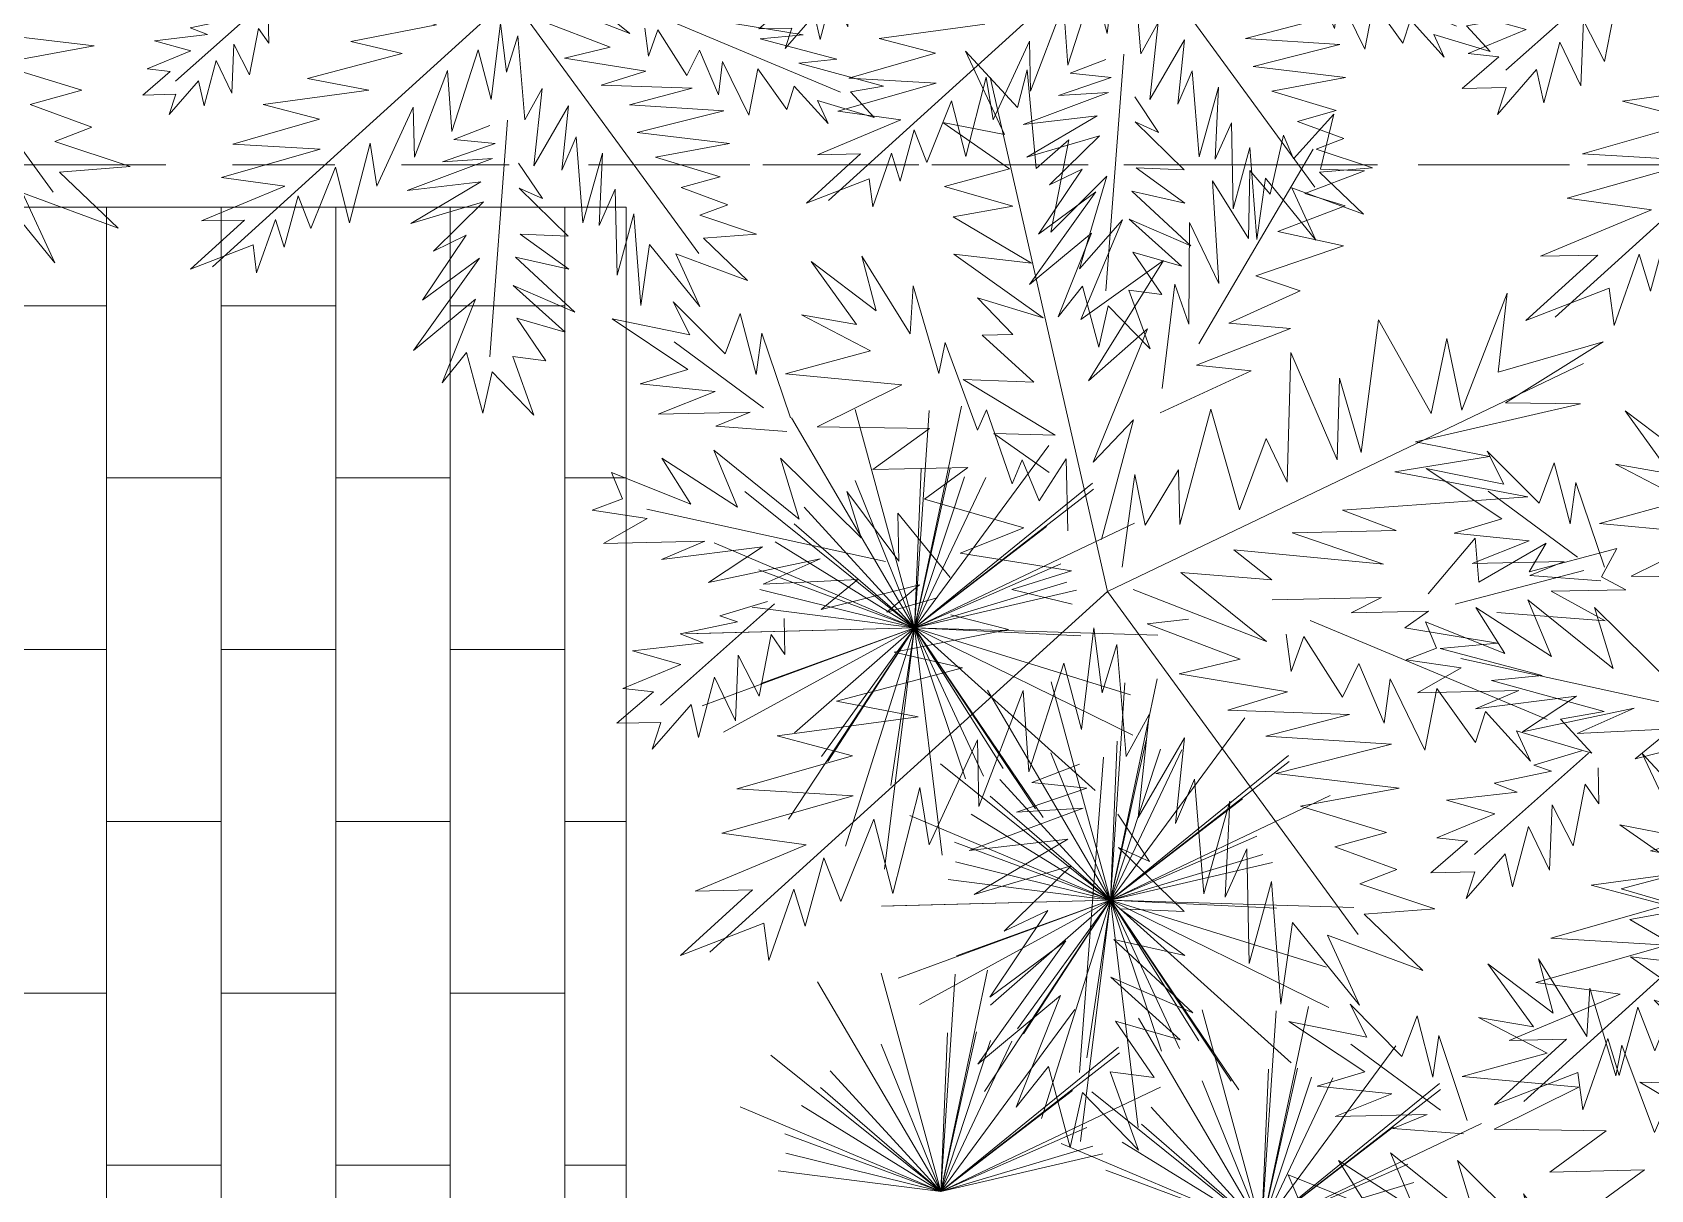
# Model space of a CAD drawing. Header units: metres. Extents: x -8.2 to 55.7, y -13.8 to 30.8.
# Drawn here: x 19.659 to 21.572, y 19.478 to 20.847 of the extents above; entities that cross this region are included whole.
import ezdxf
from ezdxf.enums import TextEntityAlignment as Align

# ---------------------------------------------------------------- set-up
doc = ezdxf.new("R2010")
doc.units = ezdxf.units.M
doc.header["$LTSCALE"] = 0.001
doc.linetypes.add('DIVIDEX2', pattern=[63.5, 25.4, -12.7, 0, -12.7, 0, -12.7])
doc.layers.get('0').update_dxf_attribs({"lineweight": 13, "true_color": 0x000000})
for name, color, linetype, lineweight, true_color in [('Jach-Anotaciones-Hatch-Lum50%', 9, 'Continuous', 13, 0x808080), ('JACH-Anotaciones-Lineas-CORTE', 7, 'DIVIDEX2', 18, 0x000000), ('JACH-Anotaciones-Lineas-CORTE @ 0.05', 7, 'DIVIDEX2', 18, 0x000000), ('JACH-Anotaciones-Lineas-CORTE @ 0.075', 7, 'DIVIDEX2', 18, 0x000000), ('JACH-Arq-Lineas-Piso', 7, 'Continuous', 13, 0x404040), ('JACH-ArqPaisaje-Vegetación', 9, 'Continuous', 13, 0x808080)]:
    doc.layers.add(name, color=color, linetype=linetype, lineweight=lineweight, true_color=true_color)
doc.styles.add('01c-Arial-JACH(3mm)', font='arial.ttf', dxfattribs={"height": 3})

# ---------------------------------------------------------------- blocks, each defined once
blk = doc.blocks.new('A$C6CAA186E')
at = {"color": 0}
for p, q in [((0.5885, 1.7324), (0.6502, 1.6011)), ((0.6703, 1.6436), (0.5885, 1.7324)), ((0.8121, 0.8804), (0.6272, 1.6911)), ((0.6859, 1.7029), (0.6703, 1.6436)), ((0.6997, 1.5475), (0.6859, 1.7029)), ((1.1056, 1.5624), (1.1693, 1.6332)), ((1.1693, 1.6332), (1.148, 1.5465)), ((0.553, 1.6201), (0.6577, 1.5466)), ((0.6502, 1.6011), (0.553, 1.6201)), ((0.7514, 1.5928), (0.6997, 1.5475)), ((0.7229, 1.4469), (0.7514, 1.5928)), ((1.0689, 1.5069), (1.09, 1.6)), ((1.09, 1.6), (1.1056, 1.5624)), ((0.9561, 1.2709), (1.1368, 1.5778)), ((0.6577, 1.5466), (0.5552, 1.5191)), ((0.8115, 1.5351), (0.7229, 1.4469)), ((0.7684, 1.389), (0.8115, 1.5351)), ((1.0346, 1.4368), (1.0365, 1.5441)), ((1.0365, 1.5441), (1.0689, 1.5069)), ((1.2175, 1.5438), (1.1235, 1.5081)), ((1.148, 1.5465), (1.2175, 1.5438)), ((0.5552, 1.5191), (0.6631, 1.4878)), ((0.9877, 1.3663), (0.9779, 1.5281)), ((0.9779, 1.5281), (1.0346, 1.4368)), ((1.1235, 1.5081), (1.1871, 1.4884)), ((0.6631, 1.4878), (0.5688, 1.471)), ((1.1871, 1.4884), (1.0806, 1.4483)), ((0.5688, 1.471), (0.6924, 1.3979)), ((0.8362, 1.4662), (0.7684, 1.389)), ((0.7701, 1.3091), (0.8362, 1.4662)), ((0.9407, 1.3022), (0.9415, 1.4621)), ((0.9415, 1.4621), (0.9877, 1.3663)), ((1.0806, 1.4483), (1.1842, 1.4252)), ((0.5012, 1.2865), (0.4249, 1.409)), ((0.4249, 1.409), (0.4478, 1.3232)), ((0.5701, 1.4121), (0.7111, 1.312)), ((0.6924, 1.3979), (0.5701, 1.4121)), ((1.1842, 1.4252), (1.0464, 1.3781)), ((0.3451, 1.401), (0.4167, 1.3015)), ((0.4478, 1.3232), (0.3451, 1.401)), ((0.9006, 1.4023), (0.7701, 1.3091)), ((0.7826, 1.2125), (0.9006, 1.4023)), ((1.0464, 1.3781), (1.1163, 1.3543)), ((0.5059, 1.3623), (0.5012, 1.2865)), ((0.5467, 1.2243), (0.5059, 1.3623)), ((0.8986, 1.2003), (0.9183, 1.3648)), ((0.9183, 1.3648), (0.9407, 1.3022)), ((1.1163, 1.3543), (1.0038, 1.3035)), ((0.1277, 1.3374), (0.2094, 1.255)), ((0.154, 1.2854), (0.1277, 1.3374)), ((0.6073, 1.3435), (0.6632, 1.2857)), ((0.7111, 1.312), (0.6073, 1.3435)), ((1.4425, 1.3508), (1.3707, 1.1662)), ((1.4284, 1.2263), (1.4425, 1.3508)), ((0.0314, 1.3101), (0.154, 1.2854)), ((0.151, 1.2306), (0.0314, 1.3101)), ((0.2094, 1.255), (0.2333, 1.3187)), ((0.2333, 1.3187), (0.2585, 1.2224)), ((0.3301, 1.3165), (0.4386, 1.2599)), ((0.4167, 1.3015), (0.3301, 1.3165)), ((1.0038, 1.3035), (1.1007, 1.2951)), ((1.2393, 1.3086), (1.2122, 1.0996)), ((1.3224, 1.1609), (1.2393, 1.3086)), ((0.2585, 1.2224), (0.2676, 1.2878)), ((0.2676, 1.2878), (0.3125, 1.1541)), ((0.6632, 1.2857), (0.6149, 1.2847)), ((0.6149, 1.2847), (0.6964, 1.2107)), ((0.8756, 1.2945), (0.7826, 1.2125)), ((0.7896, 1.0843), (0.8756, 1.2945)), ((1.1007, 1.2951), (0.9526, 1.2372)), ((1.3473, 1.2793), (1.3224, 1.1609)), ((1.3707, 1.1662), (1.3473, 1.2793)), ((0.2701, 1.17), (0.129, 1.2743)), ((0.4386, 1.2599), (0.3047, 1.2234)), ((0.5562, 1.2729), (0.5467, 1.2243)), ((0.6075, 1.1351), (0.5562, 1.2729)), ((1.1015, 1.2572), (1.0954, 1.053)), ((1.1746, 1.0883), (1.1015, 1.2572)), ((1.5936, 1.274), (1.4284, 1.2263)), ((1.4399, 1.1782), (1.5936, 1.274)), ((0.0757, 1.208), (0.151, 1.2306)), ((0.8121, 0.8804), (1.5628, 1.2397)), ((1.039, 1.2285), (0.8952, 1.1623)), ((0.9526, 1.2372), (1.039, 1.2285)), ((0.1938, 1.1958), (0.0757, 1.208)), ((0.3047, 1.2234), (0.4882, 1.2062)), ((0.4882, 1.2062), (0.3549, 1.1403)), ((0.5848, 1.2146), (0.7298, 1.1272)), ((0.6964, 1.2107), (0.5848, 1.2146)), ((1.1782, 1.2168), (1.1746, 1.0883)), ((1.2122, 1.0996), (1.1782, 1.2168)), ((0.1041, 1.1602), (0.1938, 1.1958)), ((1.2981, 1.1162), (1.5578, 1.1765)), ((1.5578, 1.1765), (1.4399, 1.1782)), ((0.2492, 1.1633), (0.1041, 1.1602)), ((0.195, 1.1411), (0.2492, 1.1633)), ((0.6216, 1.167), (0.6075, 1.1351)), ((0.662, 1.05), (0.6216, 1.167)), ((0.8534, 1.1509), (0.7896, 1.0843)), ((0.8027, 0.9625), (0.8534, 1.1509)), ((0.9751, 1.1682), (0.9264, 0.9862)), ((1.0206, 1.0093), (0.9751, 1.1682)), ((0.3067, 1.1329), (0.195, 1.1411)), ((0.3549, 1.1403), (0.5317, 1.1377)), ((0.5317, 1.1377), (0.4426, 1.0727)), ((0.7298, 1.1272), (0.6329, 1.1294)), ((0.6329, 1.1294), (0.7205, 1.0681)), ((0.1916, 1.1031), (0.2293, 1.0134)), ((0.3265, 0.9945), (0.1916, 1.1031)), ((1.0624, 1.1217), (1.0206, 1.0093)), ((1.0954, 1.053), (1.0624, 1.1217)), ((1.4144, 1.0934), (1.2981, 1.1162)), ((0.2293, 1.0134), (0.1098, 1.0909)), ((0.1098, 1.0909), (0.1555, 1.0182)), ((0.2971, 1.0906), (0.3265, 0.9945)), ((0.4239, 0.965), (0.2971, 1.0906)), ((0.4426, 1.0727), (0.592, 1.0759)), ((0.592, 1.0759), (0.5236, 1.026)), ((0.678, 1.0882), (0.662, 1.05)), ((0.7046, 1.0236), (0.678, 1.0882)), ((0.7474, 1.0897), (0.7046, 1.0236)), ((0.7498, 0.9761), (0.7474, 1.0897)), ((0.9245, 1.0725), (0.8717, 0.9851)), ((0.9264, 0.9862), (0.9245, 1.0725)), ((1.2655, 1.0692), (1.4144, 1.0934)), ((0.0303, 1.0681), (0.048, 1.0264)), ((0.1555, 1.0182), (0.0303, 1.0681)), ((0.8552, 1.0647), (0.8352, 0.919)), ((0.8717, 0.9851), (0.8552, 1.0647)), ((1.4747, 1.0295), (1.2655, 1.0692)), ((0.048, 1.0264), (0, 1.0085)), ((0.4836, 0.9284), (0.4013, 1.0382)), ((0.4013, 1.0382), (0.4239, 0.965)), ((0.5236, 1.026), (0.6803, 0.981)), ((1.1826, 1.0085), (1.4747, 1.0295)), ((0, 1.0085), (0.0866, 0.9957)), ((0.0866, 0.9957), (0.0179, 0.9563)), ((0.4626, 0.9279), (0.0862, 1.0104)), ((0.482, 1.0041), (0.4836, 0.9284)), ((0.5641, 0.9027), (0.482, 1.0041)), ((1.2675, 0.9767), (1.1826, 1.0085)), ((0.6803, 0.981), (0.5801, 0.941)), ((1.1034, 0.9732), (1.2675, 0.9767)), ((1.2475, 0.9236), (1.1034, 0.9732)), ((0.0179, 0.9563), (0.1778, 0.9597)), ((0.1778, 0.9597), (0.109, 0.9309)), ((0.109, 0.9309), (0.2685, 0.9511)), ((0.2685, 0.9511), (0.1834, 0.8946)), ((1.0114, 0.946), (1.2475, 0.9236)), ((1.0713, 0.8988), (1.0114, 0.946)), ((1.318, 0.8767), (1.3919, 0.9646)), ((1.3919, 0.9646), (1.3976, 0.8953)), ((1.3976, 0.8953), (1.5036, 0.9565)), ((1.5036, 0.9565), (1.4772, 0.9117)), ((1.4772, 0.9117), (1.6153, 0.9483)), ((1.6153, 0.9483), (1.591, 0.9036)), ((0.1834, 0.8946), (0.3594, 0.932)), ((0.3594, 0.932), (0.2697, 0.8922)), ((0.5801, 0.941), (0.7554, 0.9131)), ((0.2697, 0.8922), (0.419, 0.8996)), ((0.419, 0.8996), (0.3611, 0.8521)), ((0.7554, 0.9131), (0.6613, 0.8838)), ((0.928, 0.9105), (1.0713, 0.8988)), ((1.0629, 0.8019), (0.928, 0.9105)), ((1.3604, 0.8608), (1.5634, 0.9135)), ((1.591, 0.9036), (1.6293, 0.8834)), ((0.8121, 0.8804), (0.1853, 0.3118)), ((0.3611, 0.8521), (0.5159, 0.8912)), ((0.5159, 0.8912), (0.4643, 0.848)), ((0.4643, 0.848), (0.5437, 0.8707)), ((0.6613, 0.8838), (0.7565, 0.8605)), ((0.8121, 0.8804), (1.2074, 0.3399)), ((0.8528, 0.8836), (1.0629, 0.8019)), ((1.072, 0.8673), (1.2445, 0.871)), ((1.2445, 0.871), (1.1966, 0.8468)), ((1.6293, 0.8834), (1.5115, 0.8809)), ((1.5115, 0.8809), (1.5967, 0.8343)), ((0.2872, 0.8611), (0.1076, 0.7015)), ((0.2766, 0.865), (0.2013, 0.8424)), ((0.2013, 0.8424), (0.2289, 0.8325)), ((0.5654, 0.8438), (0.6563, 0.8205)), ((1.1966, 0.8468), (1.3186, 0.8494)), ((1.3186, 0.8494), (1.2812, 0.8233)), ((1.5967, 0.8343), (1.4259, 0.8475)), ((0.2289, 0.8325), (0.1388, 0.8137)), ((0.3037, 0.7814), (0.3024, 0.8382)), ((0.6563, 0.8205), (0.4761, 0.7851)), ((0.7712, 0.6631), (0.791, 0.8234)), ((0.791, 0.8234), (0.8037, 0.7206)), ((0.875, 0.8294), (0.9401, 0.8371)), ((1.0214, 0.7736), (0.875, 0.8294)), ((1.1316, 0.8349), (1.5053, 0.6787)), ((1.2812, 0.8233), (1.427, 0.7991)), ((0.1749, 0.7997), (0.0637, 0.7868)), ((0.1388, 0.8137), (0.1749, 0.7997)), ((0.263, 0.7153), (0.2819, 0.8125)), ((0.2819, 0.8125), (0.3037, 0.7814)), ((0.8037, 0.7206), (0.8273, 0.7968)), ((0.8273, 0.7968), (0.8416, 0.6204)), ((1.1018, 0.7543), (1.0942, 0.813)), ((1.1216, 0.8094), (1.1018, 0.7543)), ((1.1826, 0.7139), (1.1216, 0.8094)), ((1.427, 0.7991), (1.3367, 0.7909)), ((1.3367, 0.7909), (1.4975, 0.748)), ((0.1399, 0.7653), (0.0481, 0.7276)), ((0.0637, 0.7868), (0.1399, 0.7653)), ((0.2259, 0.6767), (0.23, 0.7799)), ((0.23, 0.7799), (0.263, 0.7153)), ((0.4761, 0.7851), (0.584, 0.7601)), ((0.6885, 0.5961), (0.7437, 0.7677)), ((0.7437, 0.7677), (0.7712, 0.6631)), ((0.9251, 0.7505), (1.0214, 0.7736)), ((1.2088, 0.7671), (1.1826, 0.7139)), ((1.2487, 0.6732), (1.2088, 0.7671)), ((0.1676, 0.6502), (0.1929, 0.7454)), ((0.1929, 0.7454), (0.2259, 0.6767)), ((0.584, 0.7601), (0.3852, 0.7074)), ((1.0961, 0.7226), (0.9251, 0.7505)), ((1.2577, 0.7429), (1.2487, 0.6732)), ((1.3127, 0.6304), (1.2577, 0.7429)), ((1.4975, 0.748), (1.4177, 0.74)), ((1.4177, 0.74), (1.5955, 0.6912)), ((0.0966, 0.7223), (0.0387, 0.6727)), ((0.0481, 0.7276), (0.0966, 0.7223)), ((0.6097, 0.5418), (0.6794, 0.7242)), ((0.6794, 0.7242), (0.6885, 0.5961)), ((1.0021, 0.6932), (1.0961, 0.7226)), ((1.3317, 0.7276), (1.3127, 0.6304)), ((1.3924, 0.6426), (1.3317, 0.7276)), ((0.0943, 0.6318), (0.1559, 0.7025)), ((0.1559, 0.7025), (0.1676, 0.6502)), ((0.3852, 0.7074), (0.5141, 0.6828)), ((1.1937, 0.6868), (1.0021, 0.6932)), ((1.4082, 0.6914), (1.3924, 0.6426)), ((1.4793, 0.6129), (1.4082, 0.6914)), ((1.5955, 0.6912), (1.5263, 0.6792)), ((0.0387, 0.6727), (0.1081, 0.6742)), ((0.1081, 0.6742), (0.0943, 0.6318)), ((0.5141, 0.6828), (0.2917, 0.6528)), ((0.8416, 0.6204), (0.878, 0.6864)), ((0.878, 0.6864), (0.8605, 0.524)), ((1.0618, 0.6524), (1.1937, 0.6868)), ((1.5263, 0.6792), (1.5759, 0.6255)), ((0.2917, 0.6528), (0.4102, 0.6217)), ((0.531, 0.4812), (0.6074, 0.6469)), ((0.6074, 0.6469), (0.6097, 0.5418)), ((0.8605, 0.524), (0.9335, 0.6497)), ((0.9335, 0.6497), (0.9196, 0.5147)), ((1.2599, 0.6398), (1.0618, 0.6524)), ((1.0778, 0.5938), (1.2599, 0.6398)), ((1.4573, 0.6609), (1.4793, 0.6129)), ((1.5759, 0.6255), (1.4573, 0.6609)), ((0.4102, 0.6217), (0.2282, 0.5694)), ((0.8058, 0.6196), (0.768, 0.1222)), ((0.7682, 0.6083), (0.693, 0.5793)), ((1.2719, 0.5706), (1.0778, 0.5938)), ((0.2282, 0.5694), (0.4115, 0.5586)), ((0.4737, 0.4042), (0.5165, 0.5713)), ((0.5165, 0.5713), (0.531, 0.4812)), ((0.7795, 0.5706), (0.6688, 0.5325)), ((0.693, 0.5793), (0.7795, 0.5706)), ((0.9196, 0.5147), (0.9497, 0.5848)), ((0.9497, 0.5848), (0.964, 0.4041)), ((1.1168, 0.5421), (1.2719, 0.5706)), ((0.4115, 0.5586), (0.2045, 0.4994)), ((0.7739, 0.539), (0.5943, 0.472)), ((0.6688, 0.5325), (0.7739, 0.539)), ((0.964, 0.4041), (1.0051, 0.5502)), ((1.0051, 0.5502), (0.9978, 0.3985)), ((1.2524, 0.5008), (1.1168, 0.5421)), ((0.3919, 0.3919), (0.4439, 0.5214)), ((0.4439, 0.5214), (0.4737, 0.4042)), ((0.8788, 0.4549), (0.8288, 0.5296)), ((0.2045, 0.4994), (0.3374, 0.4812)), ((0.5943, 0.472), (0.7497, 0.49)), ((0.7497, 0.49), (0.6021, 0.4027)), ((1.1708, 0.478), (1.2524, 0.5008)), ((0.3374, 0.4812), (0.1622, 0.4081)), ((0.3359, 0.3528), (0.3652, 0.4608)), ((0.3652, 0.4608), (0.3919, 0.3919)), ((0.9331, 0.3761), (0.8299, 0.477)), ((0.8299, 0.477), (0.8788, 0.4549)), ((0.9978, 0.3985), (1.032, 0.475)), ((1.032, 0.475), (1.0358, 0.2941)), ((1.2683, 0.4422), (1.1708, 0.478)), ((0.6021, 0.4027), (0.7548, 0.4481)), ((0.7548, 0.4481), (0.6497, 0.3448)), ((1.2099, 0.4199), (1.2683, 0.4422)), ((0.2527, 0.41), (0.1391, 0.3066)), ((0.1622, 0.4081), (0.2527, 0.41)), ((0.2782, 0.299), (0.3179, 0.4114)), ((0.3179, 0.4114), (0.3359, 0.3528)), ((1.0358, 0.2941), (1.0709, 0.4232)), ((1.0709, 0.4232), (1.0856, 0.23)), ((1.3286, 0.3803), (1.2099, 0.4199)), ((0.1391, 0.3066), (0.2706, 0.3578)), ((0.2706, 0.3578), (0.2782, 0.299)), ((0.7184, 0.3778), (0.6266, 0.2412)), ((0.6497, 0.3448), (0.7184, 0.3778)), ((0.832, 0.3803), (0.9331, 0.3761)), ((0.9345, 0.3067), (0.832, 0.3803)), ((1.0856, 0.23), (1.1039, 0.3587)), ((1.1039, 0.3587), (1.2098, 0.2284)), ((1.2172, 0.3717), (1.3286, 0.3803)), ((1.3096, 0.2831), (1.2172, 0.3717)), ((0.8225, 0.3317), (0.9345, 0.3067)), ((0.947, 0.2165), (0.8225, 0.3317)), ((1.159, 0.3388), (1.3096, 0.2831)), ((1.2098, 0.2284), (1.159, 0.3388)), ((0.7468, 0.33), (0.6078, 0.1356)), ((0.6266, 0.2412), (0.7468, 0.33)), ((0.8174, 0.2726), (0.947, 0.2165)), ((0.9269, 0.174), (0.8174, 0.2726)), ((0.6078, 0.1356), (0.7381, 0.2436)), ((0.7381, 0.2436), (0.6682, 0.0674)), ((0.8252, 0.2034), (0.9269, 0.174)), ((0.886, 0.1142), (0.8252, 0.2034)), ((0.6682, 0.0674), (0.7194, 0.1317)), ((0.7194, 0.1317), (0.7537, 0.004)), ((0.8611, 0), (0.8164, 0.1232)), ((0.8164, 0.1232), (0.886, 0.1142)), ((0.7537, 0.004), (0.7729, 0.0907)), ((0.7729, 0.0907), (0.8611, 0))]:
    blk.add_line(p, q, dxfattribs=at)
blk = doc.blocks.new('Plantas')
for p, q in [((0.441, 1.051), (0.1615, 0.983)), ((0.441, 1.051), (0.2003, 0.9266)), ((0.441, 1.051), (0.2006, 0.9335)), ((0.441, 1.051), (0.2418, 0.8723)), ((0.441, 1.051), (0.2537, 1.0349)), ((0.441, 1.051), (0.2563, 1.0121)), ((0.441, 1.051), (0.2639, 0.9656)), ((0.441, 1.051), (0.3224, 0.8942)), ((0.441, 1.051), (0.3336, 0.8059)), ((0.441, 1.051), (0.3469, 0.8883)), ((0.441, 1.051), (0.3612, 0.8746)), ((0.441, 1.051), (0.3719, 0.803)), ((0.441, 1.051), (0.3949, 0.8688)), ((0.441, 1.051), (0.6048, 0.8524)), ((0.441, 1.051), (0.5399, 0.8846)), ((0.441, 1.051), (0.5816, 0.918)), ((0.441, 1.051), (0.6528, 0.9047)), ((0.441, 1.051), (0.5552, 0.9017)), ((0.441, 1.051), (0.533, 0.7784)), ((0.441, 1.051), (0.6075, 0.9465)), ((0.441, 1.051), (0.4573, 0.784)), ((0.441, 1.051), (0.4745, 0.8661)), ((0.8037, 0.9315), (0.5242, 0.8635)), ((0.8037, 0.9315), (0.563, 0.8071)), ((0.8037, 0.9315), (0.5634, 0.814)), ((0.8037, 0.9315), (0.6046, 0.7529)), ((0.8037, 0.9315), (0.6072, 0.927)), ((0.8037, 0.9315), (0.6165, 0.9155)), ((0.8037, 0.9315), (0.6191, 0.8927)), ((0.8037, 0.9315), (0.6267, 0.8461)), ((0.8037, 0.9315), (0.6851, 0.7747)), ((0.8037, 0.9315), (0.6964, 0.6865)), ((0.8037, 0.9315), (0.7097, 0.7688)), ((0.8037, 0.9315), (0.724, 0.7552)), ((0.8037, 0.9315), (0.7347, 0.6835)), ((0.8037, 0.9315), (0.7577, 0.7493)), ((0.8037, 0.9315), (0.9675, 0.7329)), ((0.8037, 0.9315), (0.9027, 0.7652)), ((0.8037, 0.9315), (0.9443, 0.7985)), ((0.8037, 0.9315), (1.0155, 0.7852)), ((0.8037, 0.9315), (0.9179, 0.7822)), ((0.8037, 0.9315), (0.9739, 0.8498)), ((0.8037, 0.9315), (0.9868, 0.8686)), ((0.8037, 0.9315), (0.8958, 0.659)), ((0.8037, 0.9315), (0.9703, 0.827)), ((0.8037, 0.9315), (0.82, 0.6645)), ((0.8037, 0.9315), (0.8373, 0.7466)), ((0.5371, 0.6349), (0.63, 0.9071)), ((0.5371, 0.6349), (0.5598, 0.9049)), ((0.5371, 0.6349), (0.4341, 0.8855)), ((0.5371, 0.6349), (0.367, 0.8669)), ((0.5371, 0.6349), (0.4408, 0.8737)), ((0.5371, 0.6349), (0.6695, 0.8713)), ((0.5371, 0.6349), (0.4929, 0.8234)), ((0.5371, 0.6349), (0.729, 0.8261)), ((0.5371, 0.6349), (0.3101, 0.8117)), ((0.5371, 0.6349), (0.4686, 0.8192)), ((0.5371, 0.6349), (0.5144, 0.8222)), ((0.5371, 0.6349), (0.6024, 0.8119)), ((0.5371, 0.6349), (0.6698, 0.769)), ((0.5371, 0.6349), (0.3032, 0.7647)), ((0.5371, 0.6349), (0.6758, 0.7617)), ((0.5371, 0.6349), (0.7014, 0.7277)), ((0.5371, 0.6349), (0.7833, 0.71)), ((0.5371, 0.6349), (0.2573, 0.7019)), ((0.5371, 0.6349), (0.3468, 0.6843)), ((0.5371, 0.6349), (0.8016, 0.6744)), ((0.5371, 0.6349), (0.7286, 0.6625)), ((0.5371, 0.6349), (0.2575, 0.5669)), ((0.5371, 0.6349), (0.2964, 0.5105)), ((0.5371, 0.6349), (0.2967, 0.5174)), ((0.5371, 0.6349), (0.3379, 0.4563)), ((0.5371, 0.6349), (0.3405, 0.6304)), ((0.5371, 0.6349), (0.3498, 0.6189)), ((0.5371, 0.6349), (0.3524, 0.5961)), ((0.5371, 0.6349), (0.36, 0.5495)), ((0.5371, 0.6349), (0.4184, 0.4781)), ((0.5371, 0.6349), (0.4297, 0.3899)), ((0.5371, 0.6349), (0.443, 0.4722)), ((0.5371, 0.6349), (0.4573, 0.4586)), ((0.5371, 0.6349), (0.468, 0.3869)), ((0.5371, 0.6349), (0.491, 0.4527)), ((0.5371, 0.6349), (0.7009, 0.4363)), ((0.5371, 0.6349), (0.636, 0.4686)), ((0.5371, 0.6349), (0.6776, 0.5019)), ((0.5371, 0.6349), (0.7489, 0.4886)), ((0.5371, 0.6349), (0.6512, 0.4856)), ((0.5371, 0.6349), (0.8037, 0.587)), ((0.5371, 0.6349), (0.7072, 0.5533)), ((0.5371, 0.6349), (0.7201, 0.572)), ((0.5371, 0.6349), (0.7904, 0.5894)), ((0.5371, 0.6349), (0.6291, 0.3624)), ((0.5371, 0.6349), (0.7036, 0.5304)), ((0.5371, 0.6349), (0.5533, 0.3679)), ((0.5371, 0.6349), (0.5706, 0.45)), ((0.6983, 0.2725), (0.7912, 0.5448)), ((0.6983, 0.2725), (0.721, 0.5425)), ((0.6983, 0.2725), (0.5953, 0.5231)), ((0.6983, 0.2725), (0.5283, 0.5046)), ((0.6983, 0.2725), (0.6021, 0.5113)), ((0.6983, 0.2725), (0.8307, 0.5089)), ((0.6983, 0.2725), (0.6542, 0.461)), ((0.6983, 0.2725), (0.6757, 0.4599)), ((0.6983, 0.2725), (0.8902, 0.4637)), ((0.6983, 0.2725), (0.4714, 0.4493)), ((0.6983, 0.2725), (0.6298, 0.4568)), ((0.6983, 0.2725), (0.7636, 0.4495)), ((0.6983, 0.2725), (0.4644, 0.4023)), ((0.6983, 0.2725), (0.831, 0.4066)), ((0.6983, 0.2725), (0.837, 0.3993)), ((0.6983, 0.2725), (0.8626, 0.3653)), ((0.6983, 0.2725), (0.9445, 0.3476)), ((0.6983, 0.2725), (0.4185, 0.3395)), ((0.6983, 0.2725), (0.508, 0.3219)), ((0.6983, 0.2725), (0.9629, 0.312)), ((0.6983, 0.2725), (0.8899, 0.3001)), ((0.6983, 0.2725), (0.4188, 0.2045)), ((0.6983, 0.2725), (0.4576, 0.1482)), ((0.6983, 0.2725), (0.458, 0.155)), ((0.6983, 0.2725), (0.4992, 0.0939)), ((0.6983, 0.2725), (0.5017, 0.2681)), ((0.6983, 0.2725), (0.511, 0.2565)), ((0.6983, 0.2725), (0.5136, 0.2337)), ((0.6983, 0.2725), (0.5212, 0.1871)), ((0.6983, 0.2725), (0.5797, 0.1157)), ((0.6983, 0.2725), (0.5909, 0.0275)), ((0.6983, 0.2725), (0.6043, 0.1098)), ((0.6983, 0.2725), (0.6185, 0.0962)), ((0.6983, 0.2725), (0.6292, 0.0245)), ((0.6983, 0.2725), (0.6523, 0.0903)), ((0.6983, 0.2725), (0.8621, 0.0739)), ((0.6983, 0.2725), (0.7972, 0.1062)), ((0.6983, 0.2725), (0.8389, 0.1395)), ((0.6983, 0.2725), (0.9101, 0.1262)), ((0.6983, 0.2725), (0.8125, 0.1233)), ((0.6983, 0.2725), (0.7146, 0.0055)), ((0.6983, 0.2725), (0.8684, 0.1909)), ((0.6983, 0.2725), (0.9649, 0.2246)), ((0.6983, 0.2725), (0.8813, 0.2096)), ((0.6983, 0.2725), (0.9516, 0.227)), ((0.6983, 0.2725), (0.7318, 0.0876)), ((0.6983, 0.2725), (0.7903, 0)), ((0.6983, 0.2725), (0.8648, 0.168))]:
    blk.add_line(p, q)
blk = doc.blocks.new('*U90')
at = {"linetype": 'DIVIDEX2', "lineweight": 0, "ltscale": 100}
blk.add_lwpolyline([(-767.377, 0), (62.177, 0)], dxfattribs=at)
at = {"lineweight": 0, "ltscale": 100, "style": '01c-Arial-JACH(3mm)'}
for tag, p in [('JACH-SECCIONMURO', (-772.877, 2.109)), ('NO.DEPLANO', (-772.877, -1.994))]:
    blk.add_attdef(tag, text='', height=3, dxfattribs=at).set_placement(p, align=Align.MIDDLE_CENTER)
blk = doc.blocks.new('*U143')
at = {"layer": 'JACH-Anotaciones-Lineas-CORTE @ 0.05', "xscale": -0.05, "yscale": 0.05, "zscale": 0.05, "rotation": 180}
blk.add_blockref('*U90', (50.9401, 20.69), dxfattribs=at)
at = {"layer": 'JACH-Anotaciones-Lineas-CORTE @ 0.075', "xscale": -0.075, "yscale": 0.075, "zscale": 0.075, "rotation": 180}
blk.add_blockref('*U90', (50.9401, 20.69), dxfattribs=at)

msp = doc.modelspace()

# ---------------------------------------------------------------- hatches: boundary and pattern name
at = {"layer": 'Jach-Anotaciones-Hatch-Lum50%', "ltscale": 100}
h = msp.add_hatch(dxfattribs=at)
h.set_pattern_fill('AR-BRSTD', color=256, scale=0.002, angle=90, double=1)
h.set_pattern_definition([(90, (-0.1698, -5e-15), (-0.1354836, 8e-18), []), (180, (-0.1698, -5e-15), (-0.1354836, -0.2032), [0.1354836, -0.1354836])])
h.paths.add_polyline_path([(6.0107, 21.1279), (10.5598, 21.1279), (10.562, 18.1398), (12.4609, 18.14), (12.4609, 20.64), (15.4609, 20.64), (15.4609, 18.14), (17.2609, 18.14), (17.2609, 20.64), (20.3609, 20.64), (20.3609, 18.14), (21.9609, 18.14), (21.9609, 6.775), (6.0107, 6.775)])

# ---------------------------------------------------------------- linework, layer by layer
at = {"layer": 'JACH-Arq-Lineas-Piso', "ltscale": 100}
msp.add_lwpolyline([(6.0107, 21.1279), (10.6609, 21.1279), (10.6609, 18.14), (12.4609, 18.14), (12.4609, 20.64), (15.4609, 20.64), (15.4609, 18.14), (17.2609, 18.14), (17.2609, 20.64), (20.3609, 20.64), (20.3609, 18.14), (21.9609, 18.14), (21.9609, 6.775), (6.0107, 6.775)], close=True, dxfattribs=at)

# ---------------------------------------------------------------- block references
at = {"layer": 'JACH-Anotaciones-Lineas-CORTE'}
msp.add_blockref('*U143', (0, 0), dxfattribs=at)
at = {"layer": 'JACH-ArqPaisaje-Vegetación'}
for p, xscale, yscale, zscale in [((18.7779, 20.4028), 0.75, 0.75, 0.75), ((21.3201, 20.2759), 0.75, 0.75, 0.75), ((20.4958, 20.4724), 0.5625, 0.5625, 0.5625), ((19.7674, 20.3942), 0.5625, 0.5625, 0.5625), ((20.3206, 19.5252), 0.75, 0.75, 0.75), ((21.283, 19.3486), 0.75, 0.75, 0.75), ((21.1208, 18.6947), 0.75, 0.75, 0.75)]:
    msp.add_blockref('A$C6CAA186E', p, dxfattribs=dict(at, xscale=xscale, yscale=yscale, zscale=zscale))
at = {"layer": 'JACH-ArqPaisaje-Vegetación', "rotation": 191.7416153824484}
msp.add_blockref('Plantas', (21.33, 20.5517), dxfattribs=at)

doc.saveas('drawing.dxf')
